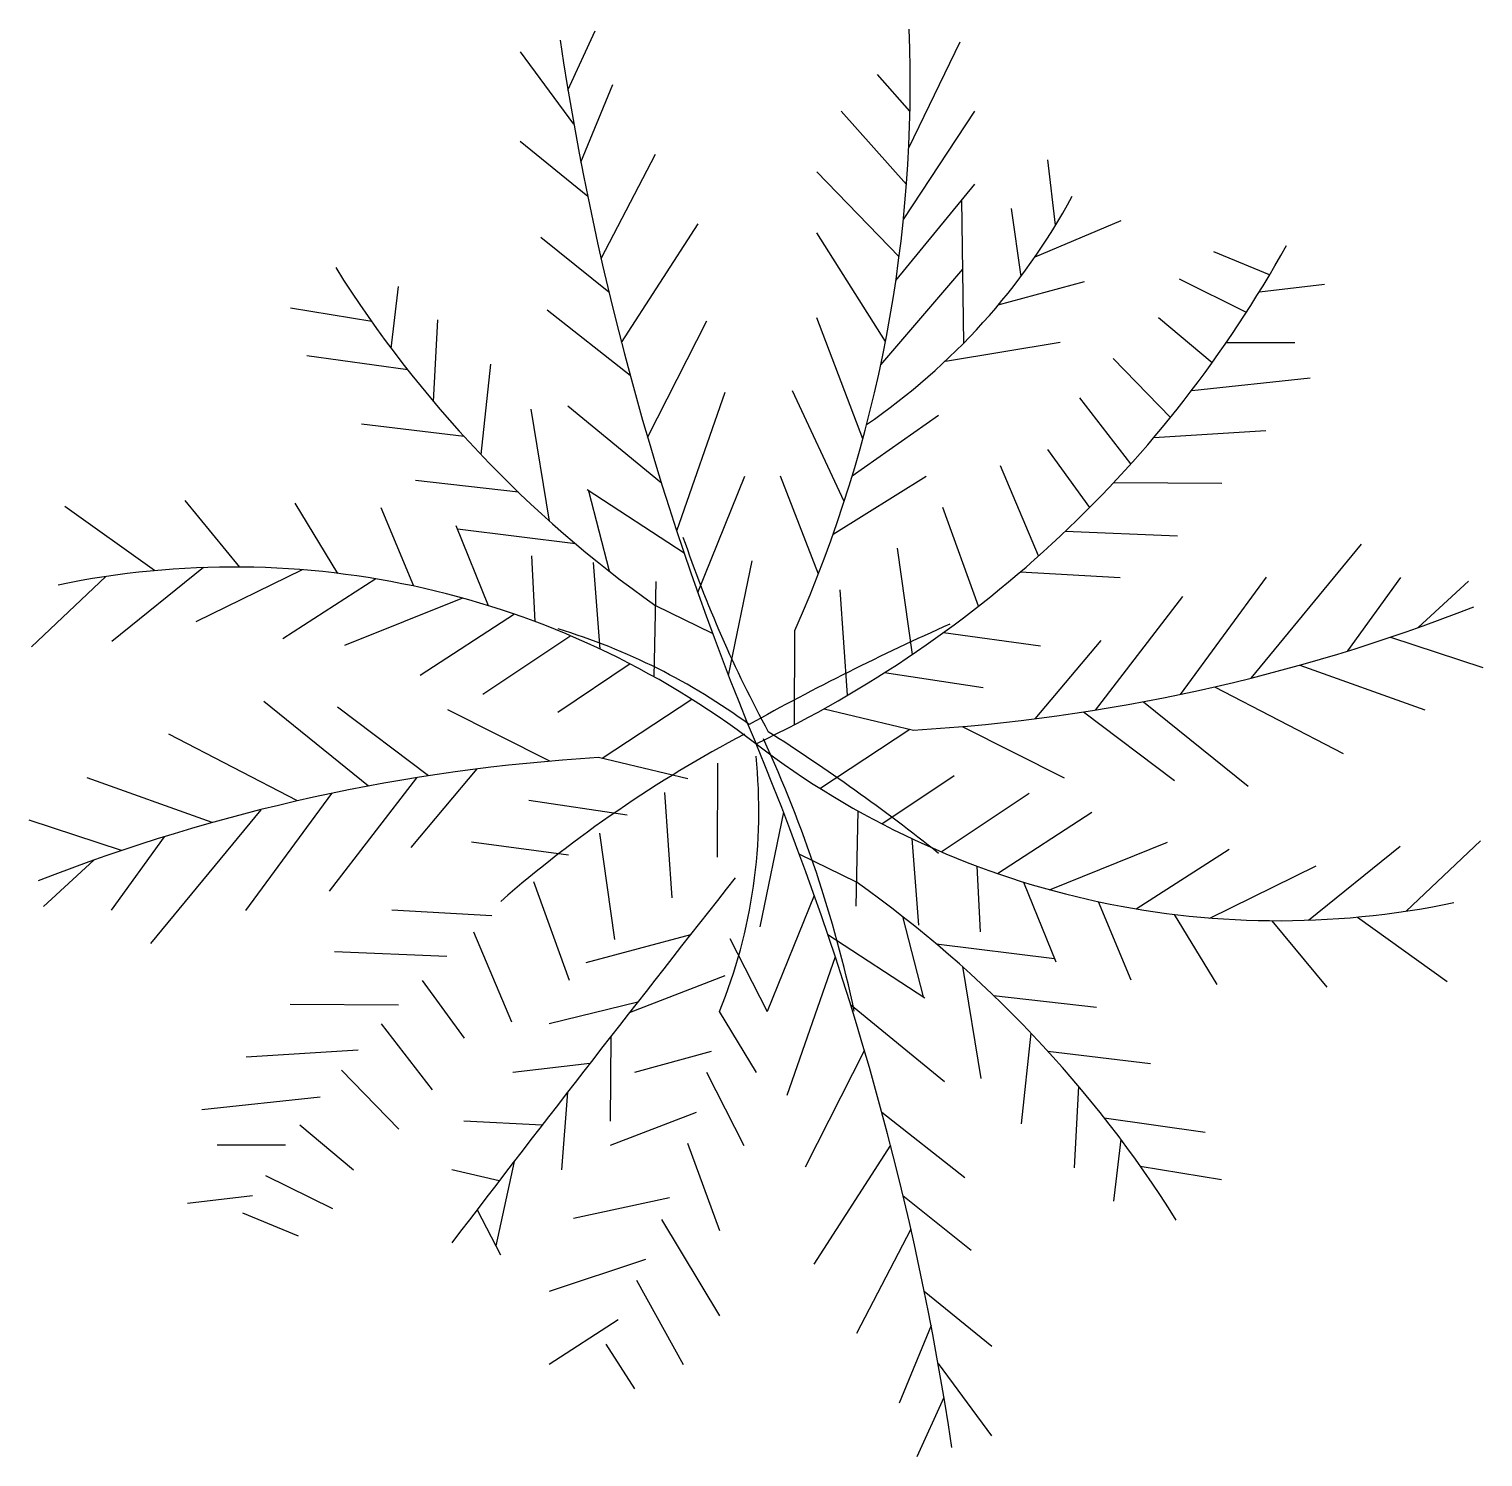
# Model space of a CAD drawing. Extents: x 2.8 to 6.04, y 8.57 to 11.76.
import ezdxf

# ---------------------------------------------------------------- set-up
doc = ezdxf.new("R2010")
doc.units = 0
doc.header["$LTSCALE"] = 25
doc.layers.get('0').update_dxf_attribs({"linetype": 'CONTINUOUS'})

msp = doc.modelspace()

# ---------------------------------------------------------------- linework, layer by layer
at = {"color": 0}
for p, q in [((3.9981, 11.6192), (4.0585, 11.7516)), ((4.7585, 11.4902), (4.8733, 11.7267)), ((4.0112, 11.5435), (3.892, 11.7046)), ((4.7613, 11.572), (4.6892, 11.6539)), ((4.027, 11.4586), (4.0982, 11.6316)), ((4.7535, 11.4087), (4.6078, 11.5724)), ((4.7466, 11.3305), (4.9064, 11.5724)), ((4.0422, 11.3819), (3.8913, 11.5045)), ((4.0722, 11.2433), (4.1935, 11.4764)), ((5.0863, 11.3176), (5.0693, 11.4638)), ((4.7371, 11.2474), (4.5535, 11.4366)), ((4.7297, 11.1943), (4.9064, 11.4095)), ((4.8812, 11.0546), (4.8774, 11.3741)), ((5.0091, 11.2036), (4.9879, 11.3552)), ((5.0407, 11.2476), (5.2323, 11.328)), ((4.1176, 11.0558), (4.2889, 11.3212)), ((4.7066, 11.0584), (4.5535, 11.3009)), ((4.0896, 11.1683), (3.9373, 11.2905)), ((5.5637, 11.2068), (5.4391, 11.2583)), ((4.6961, 11.0065), (4.8793, 11.2194)), ((5.5121, 11.1233), (5.3627, 11.1971)), ((3.6038, 11.0427), (3.6198, 11.1809)), ((4.9585, 11.1398), (5.1508, 11.1923)), ((5.5411, 11.1693), (5.6861, 11.1861)), ((3.56, 11.1028), (3.3787, 11.1326)), ((3.698, 10.9242), (3.708, 11.1069)), ((4.1369, 10.9825), (3.9515, 11.1282)), ((4.1759, 10.8443), (4.3078, 11.1048)), ((4.656, 10.8409), (4.5535, 11.1108)), ((5.4357, 11.0109), (5.3157, 11.1112)), ((4.8404, 11.0146), (5.0965, 11.0565)), ((5.4676, 11.0563), (5.6204, 11.0561)), ((3.6405, 10.9949), (3.4152, 11.0267)), ((3.8041, 10.8058), (3.8257, 11.0081)), ((5.3424, 10.8886), (5.2146, 11.0206)), ((5.39, 10.9491), (5.6545, 10.9774)), ((4.2407, 10.6358), (4.3491, 10.9449)), ((4.6145, 10.7014), (4.4991, 10.9479)), ((3.957, 10.6575), (3.9163, 10.907)), ((4.2066, 10.7424), (3.9974, 10.9141)), ((5.2544, 10.7855), (5.1406, 10.9324)), ((3.7666, 10.846), (3.5376, 10.8739)), ((4.6324, 10.7586), (4.825, 10.8936)), ((5.3056, 10.8441), (5.5558, 10.8597)), ((5.1626, 10.6882), (5.0689, 10.8171)), ((5.0483, 10.5797), (4.9631, 10.7806)), ((3.8874, 10.722), (3.6576, 10.7481)), ((4.2876, 10.4986), (4.3927, 10.7579)), ((4.5568, 10.5393), (4.472, 10.7578)), ((4.5898, 10.6284), (4.7978, 10.7578)), ((5.2159, 10.7434), (5.457, 10.742)), ((4.2574, 10.5858), (4.041, 10.7272)), ((4.0906, 10.5456), (4.0449, 10.7247)), ((3.0757, 10.5471), (2.8751, 10.6905)), ((3.2661, 10.5551), (3.1437, 10.7032)), ((3.4847, 10.541), (3.3895, 10.6974)), ((3.6541, 10.5125), (3.5812, 10.6869)), ((4.9144, 10.4677), (4.8349, 10.6876)), ((3.8209, 10.4688), (3.7482, 10.647)), ((4.0152, 10.6069), (3.7513, 10.6396)), ((5.108, 10.6348), (5.3583, 10.6244)), ((3.9251, 10.4332), (3.9176, 10.5801)), ((4.7666, 10.3601), (4.7338, 10.597)), ((5.523, 10.3074), (5.7688, 10.6058)), ((3.1846, 10.554), (2.9804, 10.3891)), ((3.4048, 10.5491), (3.1674, 10.4327)), ((4.0701, 10.372), (4.0552, 10.5649)), ((4.3565, 10.3127), (4.4092, 10.5686)), ((2.9671, 10.534), (2.801, 10.3772)), ((3.5694, 10.5287), (3.3614, 10.3952)), ((4.1905, 10.3099), (4.1952, 10.5226)), ((5.0075, 10.544), (5.2302, 10.5314)), ((5.3652, 10.271), (5.5571, 10.5327)), ((5.7388, 10.3679), (5.857, 10.5317)), ((5.8956, 10.42), (6.008, 10.5234)), ((3.7628, 10.4859), (3.4991, 10.3799)), ((4.6221, 10.2689), (4.6057, 10.504)), ((5.1756, 10.2359), (5.3701, 10.4891)), ((3.8787, 10.4499), (3.6684, 10.313)), ((4.3209, 10.4066), (4.194, 10.4686)), ((4.0047, 10.4013), (3.8084, 10.2707)), ((4.5037, 10.2033), (4.5046, 10.4134)), ((4.836, 10.4087), (5.0527, 10.3796)), ((5.0407, 10.2166), (5.1879, 10.3914)), ((5.8336, 10.3985), (6.0399, 10.3307)), ((4.1372, 10.3388), (3.9754, 10.2308)), ((4.7048, 10.3195), (4.9245, 10.2866)), ((5.6312, 10.3361), (5.9101, 10.2366)), ((5.4408, 10.2876), (5.7279, 10.1388)), ((3.5529, 10.0664), (3.3192, 10.2552)), ((4.2748, 10.2598), (4.0744, 10.1277)), ((5.2825, 10.2546), (5.5162, 10.0658)), ((3.6867, 10.0893), (3.4838, 10.2423)), ((3.9577, 10.1218), (3.7296, 10.2366)), ((4.5696, 10.2389), (4.7693, 10.1913)), ((5.1487, 10.2317), (5.3515, 10.0787)), ((4.5605, 10.0612), (4.7609, 10.1933)), ((4.8777, 10.1992), (5.1057, 10.0844)), ((3.3945, 10.0334), (3.1075, 10.1822)), ((4.2657, 10.0821), (4.0661, 10.1297)), ((3.7947, 10.1044), (3.6475, 9.9296)), ((4.3317, 10.1177), (4.3308, 9.9076)), ((3.2042, 9.9849), (2.9253, 10.0844)), ((3.6598, 10.085), (3.4652, 9.8319)), ((4.6982, 9.9822), (4.8599, 10.0902)), ((3.4702, 10.05), (3.2783, 9.7883)), ((4.1305, 10.0015), (3.9109, 10.0344)), ((4.2133, 10.0521), (4.2297, 9.817)), ((4.8307, 9.9197), (5.027, 10.0503)), ((3.3124, 10.0136), (3.0666, 9.7152)), ((4.4789, 10.0083), (4.4261, 9.7524)), ((4.6449, 10.011), (4.6402, 9.7984)), ((4.9566, 9.8711), (5.1669, 10.008)), ((3.0018, 9.9225), (2.7954, 9.9903)), ((4.0687, 9.9609), (4.1016, 9.724)), ((3.0966, 9.9531), (2.9784, 9.7893)), ((3.9994, 9.9123), (3.7827, 9.9414)), ((4.7653, 9.949), (4.7801, 9.7561)), ((5.0726, 9.8351), (5.3363, 9.9411)), ((5.6508, 9.767), (5.855, 9.9319)), ((5.8683, 9.787), (6.0344, 9.9438)), ((2.9397, 9.901), (2.8274, 9.7976)), ((4.5145, 9.9144), (4.6414, 9.8523)), ((5.2659, 9.7923), (5.4739, 9.9258)), ((4.9103, 9.8878), (4.9177, 9.7409)), ((5.4306, 9.7719), (5.668, 9.8883)), ((3.921, 9.8533), (4.0005, 9.6334)), ((5.0145, 9.8521), (5.0871, 9.674)), ((4.5478, 9.8224), (4.4427, 9.5631)), ((5.1813, 9.8085), (5.2542, 9.6341)), ((3.8279, 9.7769), (3.6052, 9.7896)), ((4.7448, 9.7754), (4.7905, 9.5963)), ((5.3507, 9.78), (5.4459, 9.6236)), ((5.7597, 9.7739), (5.9603, 9.6305)), ((3.7871, 9.7413), (3.8723, 9.5404)), ((4.2713, 9.7344), (4.0376, 9.6718)), ((4.5779, 9.7352), (4.7943, 9.5938)), ((5.5692, 9.7659), (5.6917, 9.6178)), ((4.3594, 9.7265), (4.4427, 9.5631)), ((4.8201, 9.7141), (5.0841, 9.6814)), ((3.7274, 9.6862), (3.4771, 9.6966)), ((4.5946, 9.6852), (4.4863, 9.3761)), ((4.3484, 9.6428), (4.1348, 9.5601)), ((4.8784, 9.6635), (4.9191, 9.414)), ((3.6728, 9.6328), (3.7665, 9.5039)), ((3.6195, 9.5776), (3.3783, 9.579)), ((4.1537, 9.5844), (3.9561, 9.536)), ((4.6287, 9.5786), (4.838, 9.4069)), ((4.9479, 9.599), (5.1778, 9.5729)), ((4.3353, 9.5633), (4.4177, 9.4274)), ((3.5809, 9.5355), (3.6948, 9.3886)), ((4.0937, 9.5074), (4.0919, 9.3188)), ((5.0313, 9.5152), (5.0097, 9.3129)), ((3.5298, 9.4769), (3.2796, 9.4613)), ((4.3177, 9.474), (4.1462, 9.4274)), ((4.6595, 9.4767), (4.5276, 9.2162)), ((5.0687, 9.475), (5.2978, 9.4471)), ((4.0469, 9.4473), (3.8747, 9.4274)), ((3.493, 9.4324), (3.6208, 9.3004)), ((4.3072, 9.4278), (4.3905, 9.2645)), ((3.9973, 9.3833), (3.9833, 9.2102)), ((5.1373, 9.3968), (5.1274, 9.2141)), ((3.4454, 9.3719), (3.1809, 9.3436)), ((3.9405, 9.3099), (3.766, 9.3188)), ((4.2844, 9.3379), (4.0919, 9.2645)), ((4.6984, 9.3385), (4.8839, 9.1928)), ((5.1949, 9.3261), (5.4202, 9.2943)), ((3.3997, 9.3101), (3.5197, 9.2097)), ((3.3678, 9.2647), (3.215, 9.2649)), ((4.2648, 9.2697), (4.3362, 9.0744)), ((4.7178, 9.2652), (4.5465, 8.9998)), ((5.2316, 9.2783), (5.2156, 9.1401)), ((3.8779, 9.2286), (3.8368, 9.0407)), ((5.2753, 9.2182), (5.4567, 9.1884)), ((3.3232, 9.1977), (3.4727, 9.1239)), ((3.8446, 9.1853), (3.7389, 9.2102)), ((3.2943, 9.1517), (3.1493, 9.1349)), ((4.7457, 9.1527), (4.8981, 9.0305)), ((3.7952, 9.1209), (3.8475, 9.0201)), ((4.2245, 9.1473), (4.0104, 9.1016)), ((3.2717, 9.1142), (3.3963, 9.0627)), ((4.2068, 9.0992), (4.3362, 8.8844)), ((4.7632, 9.0777), (4.6418, 8.8446)), ((4.1709, 9.0097), (3.9561, 8.9387)), ((4.151, 8.9637), (4.2548, 8.7757)), ((4.7931, 8.9391), (4.9441, 8.8165)), ((4.1098, 8.8756), (3.9561, 8.7757)), ((4.8084, 8.8624), (4.7372, 8.6894)), ((4.0822, 8.821), (4.1462, 8.7214)), ((4.8241, 8.7775), (4.9433, 8.6164)), ((4.8372, 8.7018), (4.7769, 8.5694))]:
    msp.add_line(p, q, dxfattribs=at)
for centre, radius, start, end in [((1.7375, 11.6341), 3.0244, 336.1944, 2.2987), ((10.5505, 12.7141), 6.6432, 188.51596, 202.60606), ((3.8346, 12.0824), 1.4668, 304.4561, 331.4948), ((3.2753, 12.5626), 2.6599, 295.4351, 330.987), ((5.7238, 12.632), 2.6496, 212.1218, 234.7349), ((6.9564, 11.5452), 2.855, 198.8657, 208.393), ((3.2517, 8.6355), 1.9196, 52.5988, 101.7634), ((4.5247, 14.2838), 4.0998, 273.4205, 291.3892), ((3.572, 9.0759), 1.4005, 53.6318, 73.2381), ((7.1591, 5.2503), 5.6688, 114.0336, 119.0965), ((5.7314, 7.6474), 2.8671, 117.8553, 131.0663), ((5.5837, 11.6855), 1.9196, 232.5988, 281.7634), ((-1.7151, 7.6069), 6.6432, 8.51596, 22.60606), ((1.7844, 8.9506), 2.9178, 12.1313, 24.7386), ((2.1912, 6.6307), 4.2107, 51.2825, 57.6422), ((4.3107, 6.0372), 4.0998, 93.4205, 111.3892), ((3.2366, 10.0112), 1.1874, 337.8337, 5.9061), ((51.842, -27.6742), 60.5176, 141.6662, 142.642217), ((3.1116, 7.6889), 2.6496, 32.1218, 54.7349)]:
    msp.add_arc(centre, radius, start, end, dxfattribs=at)

doc.saveas('drawing.dxf')
